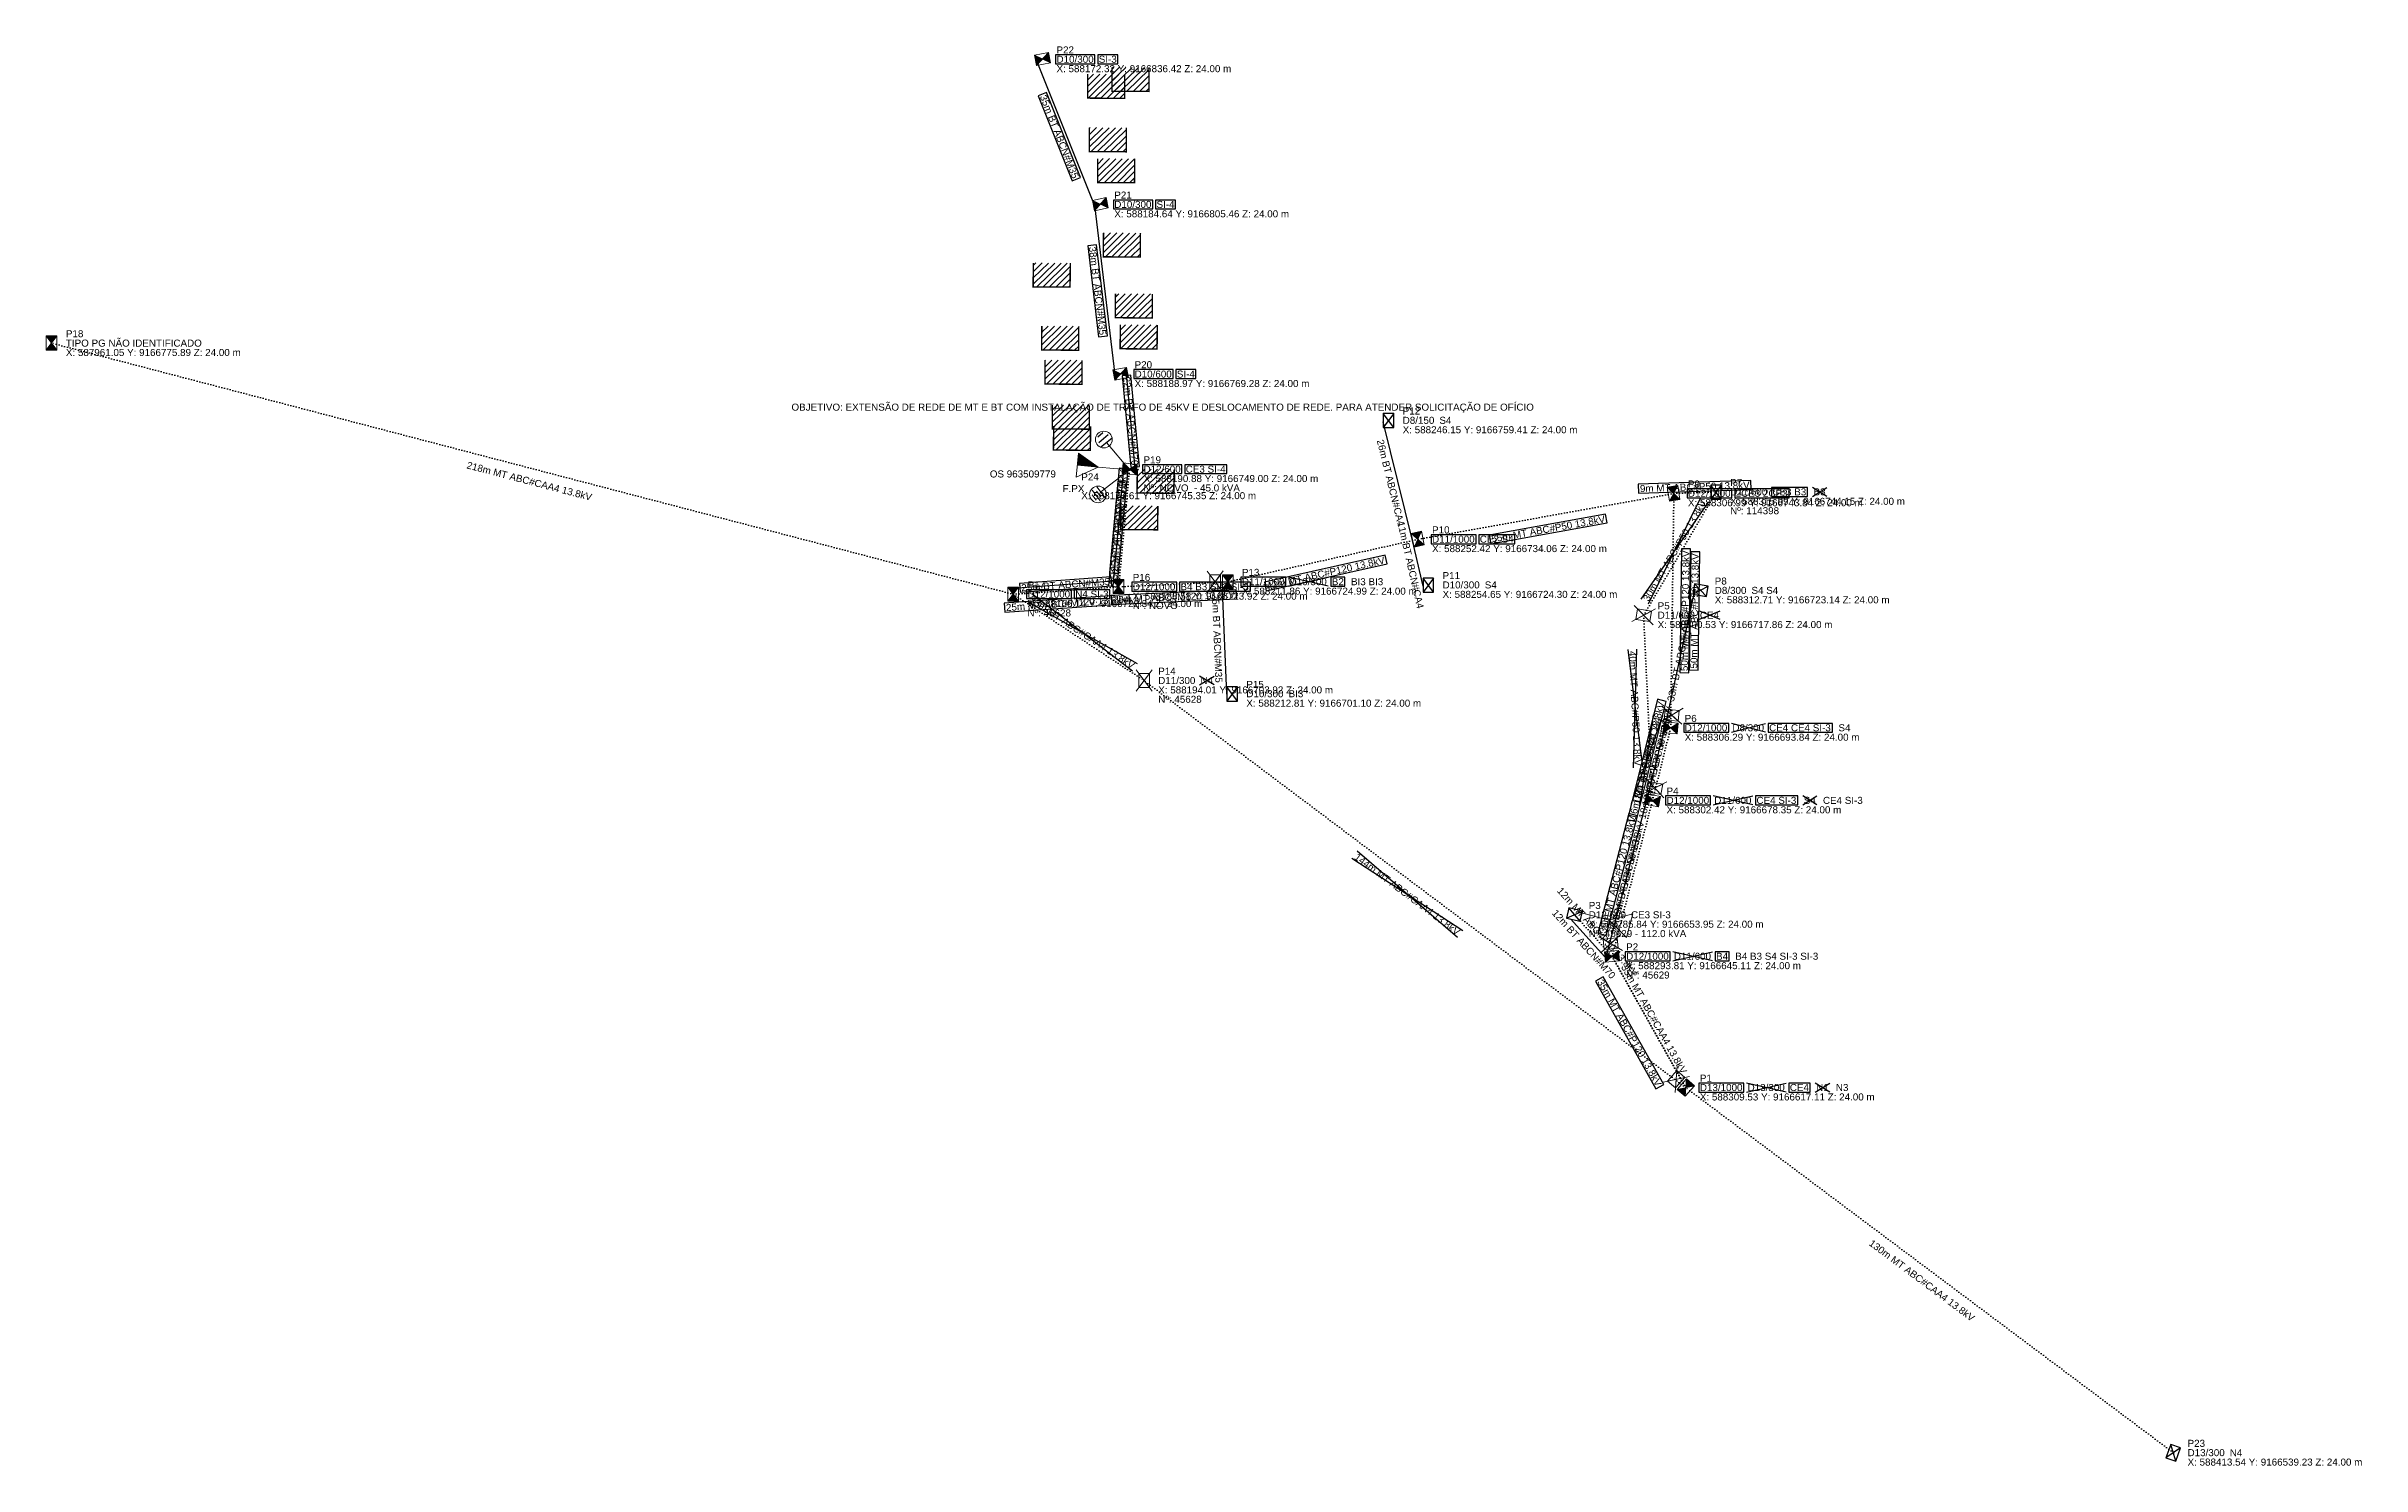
# Model space of a CAD drawing. Header units: metres. Extents: x 587960 to 588454, y 9166536 to 9166839.
import ezdxf
from ezdxf.enums import TextEntityAlignment as Align

# ---------------------------------------------------------------- set-up
doc = ezdxf.new("R2010")
doc.units = ezdxf.units.M
doc.linetypes.add('DOT', pattern=[0.508, 0, -0.508])
for name, color, linetype in [('Consumidor', 7, 'Continuous'), ('PONTO FOTO', 4, 'CONTINUOUS'), ('POSTE', 3, 'CONTINUOUS'), ('Poste dt', 3, 'Continuous'), ('Poste Existente', 3, 'Continuous'), ('Poste retirar', 7, 'Continuous'), ('REDE PRIMARIA - Instalar', 1, 'DOT'), ('REDE PRIMARIA - Manter', 1, 'DOT'), ('REDE PRIMARIA - Remover', 1, 'DOT'), ('REDE SECUNDARIA - Instalar', 5, 'CONTINUOUS'), ('REDE SECUNDARIA - Manter', 5, 'CONTINUOUS'), ('REDE SECUNDARIA - Substituir', 5, 'CONTINUOUS'), ('SIMBOLOS', 5, 'CONTINUOUS'), ('TEXTOS A IMPLANTAR', 1, 'CONTINUOUS'), ('TEXTOS A REMOVER', 7, 'CONTINUOUS'), ('TEXTOS A SUBSTIRUIR', 7, 'CONTINUOUS'), ('TEXTOS EXISTENTES', 7, 'CONTINUOUS'), ('TEXTOS MAPA', 8, 'CONTINUOUS'), ('TRAFO', 7, 'CONTINUOUS')]:
    doc.layers.add(name, color=color, linetype=linetype)
doc.layers.add('TRAFO A IMPLANTAR', color=7, linetype='Continuous', lineweight=9)
doc.styles.add('ARIAL', font='arial.ttf')

# ---------------------------------------------------------------- blocks, each defined once
blk = doc.blocks.new('Uc', base_point=(767.143451354616, 571.3707894965613))
h = blk.add_hatch()
h.set_pattern_fill('LINE', color=1, scale=0.3, angle=44.64039814516399, style=0)
h.set_pattern_definition([(44.64039814516398, (354.9252902952029, 354.9453024170747), (-0.6692788057788032, 0.6777330817772576), [])])
h.paths.add_polyline_path([(771.116360054996, 576.4591942635567), (763.2347260296581, 576.5086619112083), (763.2026343420023, 571.3955233204059), (771.0842683672297, 571.3460556727167)])
at = {"layer": 'Consumidor', "color": 1, "linetype": 'Continuous', "lineweight": -3, "const_width": 0.3}
blk.add_lwpolyline([(771.116360054996, 576.4591942635567), (771.116360054996, 576.4591942635567), (771.0842683672297, 571.3460556727167), (763.2026343420023, 571.3955233204059), (763.2347260296581, 576.5086619112083)], dxfattribs=at)
blk = doc.blocks.new('PosteDtSubstituir')
at = {"linetype": 'CONTINUOUS', "lineweight": 0}
h = blk.add_hatch(color=3, dxfattribs=at)
h.paths.add_polyline_path([(1.1248459857515911, -1.4974549099020038), (0.004759312011515249, 0.0025450900979961943), (-1.1153273617285038, -1.4974549099020038)], flags=0)
h.paths.add_polyline_path([(1.1248459857515911, 1.5025450900979962), (-1.1153273617285038, 1.5025450900979962), (0.004759312011515249, 0.0025450900979961943)], flags=0)
at = {"color": 1, "lineweight": 0}
for p, q in [((-0.9832021399643907, -2.300406825865707), (-4.440560638905595, 2.2866944212958913)), ((-4.419979040744806, -2.315775610643513), (-1.0037837381252075, 2.302063206073697))]:
    blk.add_line(p, q, dxfattribs=at)
at = {"color": 3, "lineweight": 0}
for p, q in [((-3.8319680631750828, 1.493143797715092), (-3.8319680631750828, -1.506856202284908)), ((-1.5917947156949879, 1.493143797715092), (-3.8319680631750828, 1.493143797715092)), ((-1.5917947156949879, -1.506856202284908), (-3.8319680631750828, 1.493143797715092)), ((-1.5917947156949879, 1.493143797715092), (-3.8319680631750828, -1.506856202284908)), ((-1.5917947156949879, -1.506856202284908), (-1.5917947156949879, 1.493143797715092)), ((1.1248459857515911, 1.5025450900979962), (-1.1153273617285038, -1.4974549099020038)), ((1.1248459857515911, -1.4974549099020038), (-1.1153273617285038, 1.5025450900979962)), ((1.1248459857515911, 1.5025450900979962), (-1.1153273617285038, 1.5025450900979962)), ((-1.1153273617285038, 1.5025450900979962), (-1.1153273617285038, -1.4974549099020038)), ((1.1248459857515911, -1.4974549099020038), (1.1248459857515911, 1.5025450900979962)), ((-3.8319680631750828, -1.506856202284908), (-1.5917947156949879, -1.506856202284908)), ((-1.1153273617285038, -1.4974549099020038), (1.1248459857515911, -1.4974549099020038))]:
    blk.add_line(p, q, dxfattribs=at)
blk = doc.blocks.new('dt')
at = {"color": 0}
for p, q in [((1.120087, 1.5), (-1.120087, 1.5)), ((-1.120087, 1.5), (-1.120087, -1.5)), ((-1.120087, 1.5), (1.120087, -1.5)), ((-1.120087, -1.5), (1.120087, 1.5)), ((1.120087, -1.5), (1.120087, 1.5)), ((-1.120087, -1.5), (1.120087, -1.5))]:
    blk.add_line(p, q, dxfattribs=at)
for tag, p in [('MODELO', (-2.878805, 2.548923)), ('COD', (1.996674, -1.514935))]:
    blk.add_attdef(tag, p, '', height=1.6, dxfattribs=at)
blk = doc.blocks.new('PosteDtExistente')
at = {"layer": 'Poste Existente', "rotation": 180}
blk.add_blockref('dt', (-0.036594, -0.043517), dxfattribs=at)
at = {"layer": 'poste'}
for tag, p in [('MODELO', (-2.878805, 2.548923)), ('COD', (1.996674, -1.514935))]:
    blk.add_attdef(tag, p, '', height=1.6, dxfattribs=at)
blk = doc.blocks.new('TransformadorSemChaveExistente', base_point=(7.587184, 0.140485))
blk.add_line((9.577530524983299, 12.00219961509626), (6.917507642107037, 7.57071176934473))
at = {"layer": 'TRAFO A IMPLANTAR'}
for p, q in [((9.577530524983299, 12.00219961509626), (4.409738084610357, 12.09010311232023)), ((4.409738084610357, 12.09010311232023), (6.917507642107037, 7.57071176934473)), ((6.917507642107037, 7.57071176934473), (6.803343150688961, 0.8590516609169904))]:
    blk.add_line(p, q, dxfattribs=at)
blk.add_circle((6.803343150688961, 0.8590516609169904), 0.1404852100207066, dxfattribs=at)
blk = doc.blocks.new('DTPXX')
at = {"color": 1, "lineweight": 0}
for p, q in [((1.728679, -2.293551), (-1.728679, 2.293551)), ((-1.708098, -2.308919), (1.708098, 2.308919))]:
    blk.add_line(p, q, dxfattribs=at)
at = {"color": 3, "lineweight": 0}
for p, q in [((-1.120087, 1.5), (-1.120087, -1.5)), ((1.120087, 1.5), (-1.120087, 1.5)), ((1.120087, -1.5), (-1.120087, 1.5)), ((1.120087, 1.5), (-1.120087, -1.5)), ((1.120087, -1.5), (1.120087, 1.5)), ((-1.120087, -1.5), (1.120087, -1.5))]:
    blk.add_line(p, q, dxfattribs=at)
blk = doc.blocks.new('PosteDtRetirar')
at = {"layer": 'Poste retirar'}
blk.add_blockref('DTPXX', (0.003631, 0.008945), dxfattribs=at)
at = {"layer": 'poste'}
for tag, p in [('MODELO', (-2.878805, 2.548923)), ('COD', (1.996674, -1.514935))]:
    blk.add_attdef(tag, p, '', height=1.6, dxfattribs=at)
blk = doc.blocks.new('dtp')
at = {"linetype": 'Continuous', "lineweight": 0, "ltscale": 0.01}
h = blk.add_hatch(color=0, dxfattribs=at)
h.paths.add_polyline_path([(-1.120086673740047, 1.5), (1e-16, 0), (1.120086673740047, 1.5)])
h.paths.add_polyline_path([(-1.120086673740047, -1.5), (1.120086673740047, -1.5), (0, -2e-16)])
at = {"color": 0, "lineweight": 0}
for p, q in [((-1.120087, -1.5), (1.120087, 1.5)), ((-1.120087, 1.5), (1.120087, -1.5)), ((1.120087, 1.5), (-1.120087, 1.5)), ((-1.120087, 1.5), (-1.120087, -1.5)), ((1.120087, -1.5), (1.120087, 1.5)), ((-1.120087, -1.5), (1.120087, -1.5))]:
    blk.add_line(p, q, dxfattribs=at)
blk = doc.blocks.new('PosteDtProjetado')
at = {"layer": 'Poste dt', "rotation": 180}
blk.add_blockref('dtp', (-0.05948, 0.026162), dxfattribs=at)
at = {"layer": 'poste', "ltscale": 0.01}
for tag, p in [('MODELO', (-3.273471, 2.731691)), ('COD', (1.964351, -1.493983))]:
    blk.add_attdef(tag, p, '', height=1.6, dxfattribs=at)
blk = doc.blocks.new('TransformadorSemChaveProjetado', base_point=(9.63, 7.8))
at = {"layer": 'TRAFO A IMPLANTAR'}
blk.add_hatch(color=256, dxfattribs=at).paths.add_polyline_path([(9.605161829433856, 14.45988908010605), (12.28438391479319, 18.87979495051293), (9.700703010399424, 18.93495567706209)], flags=0)
for p, q in [((16.04960704857013, 15.00083185109013), (17.02612146593061, 13.97661988250545)), ((13.85410013482923, 14.26033287745419), (16.03150685858409, 11.97657302112097)), ((14.87133759224962, 14.71503084533936), (16.68449752604452, 12.81330876678717))]:
    blk.add_line(p, q)
for p, q in [((2.381876435378139, 13.46144917050701), (4.595740588669776, 15.39626622455121)), ((2.53746787950097, 14.41365388987243), (3.645300177753607, 15.38184817993681)), ((12.28438442921909, 18.87979475899957), (7.117021986502823, 18.99011640500477)), ((7.117021986502823, 18.99011640500477), (9.605161853948845, 14.45988941173769)), ((3.178492327042314, 12.54994127376223), (5.392357475290325, 14.48475842811501)), ((3.334084766121519, 13.50214609343622), (4.441917064374152, 14.47034038350061)), ((4.362678059986679, 13.58342074215045), (9.461882344073375, 7.748786967830442)), ((9.605161853948845, 14.45988941173769), (9.461882344073375, 7.748786967830442)), ((15.00153914865974, 13.05684893144258), (9.461882344073375, 7.748786967830442))]:
    blk.add_line(p, q, dxfattribs=at)
blk.add_lwpolyline([(9.605161853948845, 14.45988941173769), (12.28438442921909, 18.87979475899957), (9.700703207860954, 18.93495558200216), (9.605161853948845, 14.45988941173769)], dxfattribs=at)
for centre, radius in [((3.79696743886125, 14.10455652776096), 1.78789684340106), ((15.55153986615642, 13.69884068620673), 1.78789684340106), ((9.461882344073375, 7.748786967830442), 0.140485210020707)]:
    blk.add_circle(centre, radius, dxfattribs=at)
blk = doc.blocks.new('PontoFoto', base_point=(6.610448, 0.71269))
at = {"layer": 'PONTO FOTO', "style": 'ARIAL'}
blk.add_text('F.PX', height=1.5, dxfattribs=at).set_placement((5.607159, -0.535355))

msp = doc.modelspace()

# ---------------------------------------------------------------- linework, layer by layer
at = {"color": 1, "linetype": 'CONTINUOUS'}
for p, q in [((588301.6087341973, 9166720.283786949), (588312.7571363911, 9166742.98645412)), ((588336.58763439, 9166743.196824485), (588339.5763622207, 9166745.096824484)), ((588339.5763622207, 9166743.196824485), (588336.58763439, 9166745.096824484)), ((588314.3948694514, 9166742.023214573), (588299.9710011372, 9166721.247026497)), ((588224.8395459282, 9166724.042946596), (588233.2413501573, 9166725.942946594)), ((588233.2413501573, 9166724.042946596), (588224.8395459282, 9166725.942946594)), ((588168.9835750547, 9166720.816934189), (588192.5439140772, 9166707.526101774)), ((588191.4964546085, 9166705.940911356), (588170.0310345235, 9166722.402124606)), ((588312.330665171, 9166716.90599613), (588316.8478275174, 9166718.80599613)), ((588316.8478275174, 9166716.90599613), (588312.330665171, 9166718.80599613)), ((588297.1761124146, 9166710.522989567), (588300.2814778389, 9166685.422099669)), ((588298.3836568613, 9166685.331129681), (588299.0739333922, 9166710.613959555)), ((588205.8142937929, 9166702.968791744), (588208.9197985678, 9166704.868791742)), ((588208.9197985678, 9166702.968791744), (588205.8142937929, 9166704.868791742)), ((588304.5006804318, 9166696.145403206), (588297.9096713164, 9166677.618795298)), ((588299.7529219197, 9166677.15789703), (588302.6574298287, 9166696.606301477)), ((588319.2726619449, 9166692.885013986), (588326.4973959147, 9166694.785013985)), ((588326.4973959147, 9166692.885013986), (588319.2726619449, 9166694.785013985)), ((588315.4012961043, 9166677.402427282), (588323.8031003334, 9166679.30242728)), ((588323.8031003334, 9166677.402427282), (588315.4012961043, 9166679.30242728)), ((588334.4898227073, 9166677.402427282), (588337.478550538, 9166679.30242728)), ((588337.478550538, 9166677.402427282), (588334.4898227073, 9166679.30242728)), ((588238.2931324599, 9166666.013826692), (588261.9471291443, 9166650.614690091)), ((588260.8056771597, 9166649.095780164), (588239.4345844445, 9166667.53273662)), ((588306.7905559252, 9166644.158207206), (588315.1923601544, 9166646.058207205)), ((588315.1923601544, 9166644.158207206), (588306.7905559252, 9166646.058207205)), ((588322.510849643, 9166616.15656957), (588330.9126538722, 9166618.056569569)), ((588330.9126538722, 9166616.15656957), (588322.510849643, 9166618.056569569)), ((588337.1298162187, 9166616.15656957), (588340.2353209936, 9166618.056569569)), ((588340.2353209936, 9166616.15656957), (588337.1298162187, 9166618.056569569))]:
    msp.add_line(p, q, dxfattribs=at)
at = {"layer": 'REDE PRIMARIA - Instalar'}
for points in [[(588188.5812252734, 9166723.92259378), (588190.875404984, 9166748.998825546)], [(588306.989162474, 9166743.84413525), (588252.4161428909, 9166734.060769567)], [(588306.989162474, 9166743.84413525), (588306.2937874564, 9166693.835013986)], [(588306.989162474, 9166743.84413525), (588306.2937874564, 9166693.835013986)], [(588306.989162474, 9166743.84413525), (588315.991921566, 9166744.146824485)], [(588252.4161428909, 9166734.060769567), (588211.8606714397, 9166724.992946595)], [(588188.5812252734, 9166723.92259378), (588166.1367634264, 9166722.338467356)], [(588211.8606714397, 9166724.992946595), (588188.5812252734, 9166723.92259378)], [(588302.4224216158, 9166678.352427281), (588306.2937874564, 9166693.835013986)], [(588293.8116814367, 9166645.108207205), (588302.4224216158, 9166678.352427281)], [(588309.5319751545, 9166617.10656957), (588293.8116814367, 9166645.108207205)]]:
    msp.add_lwpolyline(points, dxfattribs=at)
at = {"layer": 'REDE PRIMARIA - Manter'}
for points in [[(588166.1367634264, 9166722.338467356), (587961.046843133, 9166775.891273685)], [(588302.4224216158, 9166678.352427281), (588306.2937874564, 9166693.835013986)], [(588293.8116814367, 9166645.108207205), (588302.4224216158, 9166678.352427281)], [(588285.8377461482, 9166653.95076899), (588293.8116814367, 9166645.108207205)], [(588293.8116814367, 9166645.108207205), (588309.5319751545, 9166617.10656957)], [(588413.5429175156, 9166539.228289858), (588309.5319751545, 9166617.10656957)]]:
    msp.add_lwpolyline(points, dxfattribs=at)
at = {"layer": 'REDE PRIMARIA - Remover'}
for points in [[(588300.5288609418, 9166717.85599613), (588315.991921566, 9166744.146824485)], [(588166.1367634264, 9166722.338467356), (588194.0124895637, 9166703.918791743)], [(588302.4224216158, 9166678.352427281), (588300.5288609418, 9166717.85599613)], [(588309.5319751545, 9166617.10656957), (588194.0124895637, 9166703.918791743)]]:
    msp.add_lwpolyline(points, dxfattribs=at)
at = {"layer": 'REDE SECUNDARIA - Instalar'}
for points in [[(588171.1569990693, 9166835.958581172), (588183.4812931963, 9166804.99929889)], [(588183.4015185259, 9166805.3130298), (588187.7335829206, 9166769.127160579)], [(588192.1199493451, 9166749.115484593), (588190.2192648295, 9166769.392404914)], [(588189.63060368, 9166749.112710197), (588187.3364239695, 9166724.03647843)], [(588188.493219408, 9166725.169491919), (588166.0487575609, 9166723.585365495)]]:
    msp.add_lwpolyline(points, dxfattribs=at)
at = {"layer": 'REDE SECUNDARIA - Manter'}
for points in [[(588244.9372040476, 9166759.111160072), (588251.2026567631, 9166733.760850549)], [(588251.1977343634, 9166733.781519393), (588253.4344892206, 9166724.022237424)], [(588210.6116531715, 9166724.943415133), (588211.5592801949, 9166701.047422519)], [(588311.4866617421, 9166723.406706164), (588305.0726939711, 9166694.10227921)], [(588301.2123536202, 9166678.665852625), (588292.6016134411, 9166645.421632549)], [(588284.9094447852, 9166653.113656944), (588292.8833800737, 9166644.271095159)]]:
    msp.add_lwpolyline(points, dxfattribs=at)
at = {"layer": 'REDE SECUNDARIA - Substituir'}
msp.add_lwpolyline([(588305.081122586, 9166694.138236532), (588301.2097567455, 9166678.655649828)], dxfattribs=at)
at = {"layer": 'TEXTOS A IMPLANTAR'}
for points in [[(588175.1183619467, 9166835.470897371), (588183.5201661758, 9166835.470897371), (588183.5201661758, 9166837.37089737), (588175.1183619467, 9166837.37089737), (588175.1183619467, 9166835.470897371)], [(588184.1201661759, 9166835.470897371), (588188.4017077857, 9166835.470897371), (588188.4017077857, 9166837.37089737), (588184.1201661759, 9166837.37089737), (588184.1201661759, 9166835.470897371)], [(588171.4234776924, 9166828.664918536), (588178.6622720922, 9166810.480682028), (588180.427543666, 9166811.18340265), (588173.1887492662, 9166829.367639158), (588171.4234776924, 9166828.664918536)], [(588187.4426560737, 9166804.511615088), (588195.8444603028, 9166804.511615088), (588195.8444603028, 9166806.411615087), (588187.4426560737, 9166806.411615087), (588187.4426560737, 9166804.511615088)], [(588196.4444603029, 9166804.511615088), (588200.7260019127, 9166804.511615088), (588200.7260019127, 9166806.411615087), (588196.4444603029, 9166806.411615087), (588196.4444603029, 9166804.511615088)], [(588181.971671441, 9166796.645529006), (588184.2981708163, 9166777.212207045), (588186.1846998892, 9166777.438056683), (588183.8582005139, 9166796.871378643), (588181.971671441, 9166796.645529006)], [(588189.310448952, 9166768.908616237), (588191.1370577915, 9166749.421951516), (588193.0287652208, 9166749.599273268), (588191.2021563813, 9166769.085937988), (588189.310448952, 9166768.908616237)], [(588191.7747204684, 9166768.325745868), (588200.1765246976, 9166768.325745868), (588200.1765246976, 9166770.225745866), (588191.7747204684, 9166770.225745866), (588191.7747204684, 9166768.325745868)], [(588200.7765246977, 9166768.325745868), (588205.0580663075, 9166768.325745868), (588205.0580663075, 9166770.225745866), (588200.7765246977, 9166770.225745866), (588200.7765246977, 9166768.325745868)], [(588188.2806587261, 9166723.930095833), (588190.5784669076, 9166749.045988126), (588188.6863689251, 9166749.219092796), (588186.3885607438, 9166724.1032005), (588188.2806587261, 9166723.930095833)], [(588193.675404984, 9166748.048825547), (588202.0772092132, 9166748.048825547), (588202.0772092132, 9166749.948825546), (588193.675404984, 9166749.948825546), (588193.675404984, 9166748.048825547)], [(588202.6772092133, 9166748.048825547), (588211.663931587, 9166748.048825547), (588211.663931587, 9166749.948825546), (588202.6772092133, 9166749.948825546), (588202.6772092133, 9166748.048825547)], [(588188.5379786862, 9166726.742698057), (588190.3211469476, 9166746.233385902), (588188.4290489651, 9166746.406490572), (588186.6458807037, 9166726.915802725), (588188.5379786862, 9166726.742698057)], [(588299.4653932363, 9166743.891341876), (588323.4955290983, 9166744.699279014), (588323.4316836979, 9166746.598206017), (588299.4015478358, 9166745.79026888), (588299.4653932363, 9166743.891341876)], [(588309.7891624741, 9166742.894135252), (588319.3680369625, 9166742.894135252), (588319.3680369625, 9166744.79413525), (588309.7891624741, 9166744.79413525), (588309.7891624741, 9166742.894135252)], [(588319.9680369626, 9166742.894135252), (588331.5445205914, 9166742.894135252), (588331.5445205914, 9166744.79413525), (588319.9680369626, 9166744.79413525), (588319.9680369626, 9166742.894135252)], [(588327.7937257952, 9166743.196824485), (588335.4876343899, 9166743.196824485), (588335.4876343899, 9166745.096824484), (588327.7937257952, 9166745.096824484), (588327.7937257952, 9166743.196824485)], [(588267.9430352793, 9166733.085307399), (588292.7680594025, 9166737.535716977), (588292.4327891725, 9166739.405902496), (588267.6077650493, 9166734.955492917), (588267.9430352793, 9166733.085307399)], [(588255.216142891, 9166733.110769568), (588264.7950173793, 9166733.110769568), (588264.7950173793, 9166735.010769567), (588255.216142891, 9166735.010769567), (588255.216142891, 9166733.110769568)], [(588265.3950173794, 9166733.110769568), (588273.0889259741, 9166733.110769568), (588273.0889259741, 9166735.010769567), (588265.3950173794, 9166735.010769567), (588265.3950173794, 9166733.110769568)], [(588220.0648791781, 9166723.03597176), (588245.8266362677, 9166728.796058979), (588245.4120508463, 9166730.650275506), (588219.6502937567, 9166724.890188288), (588220.0648791781, 9166723.03597176)], [(588310.1576044583, 9166705.59047968), (588310.5246301906, 9166731.98578277), (588308.6248138442, 9166732.012199648), (588308.2577881119, 9166705.616896559), (588310.1576044583, 9166705.59047968)], [(588312.1655939069, 9166706.151150683), (588312.516254102, 9166731.36949729), (588310.6164377555, 9166731.395914167), (588310.2657775605, 9166706.17756756), (588312.1655939069, 9166706.151150683)], [(588167.5761132482, 9166722.740802726), (588187.0996326363, 9166724.118769513), (588186.9658637209, 9166726.014054684), (588167.4423443327, 9166724.636087898), (588167.5761132482, 9166722.740802726)], [(588168.9367634264, 9166721.388467357), (588178.5156379148, 9166721.388467357), (588178.5156379148, 9166723.288467355), (588168.9367634264, 9166723.288467355), (588168.9367634264, 9166721.388467357)], [(588179.1156379149, 9166721.388467357), (588186.6907027169, 9166721.388467357), (588186.6907027169, 9166723.288467355), (588179.1156379149, 9166723.288467355), (588179.1156379149, 9166721.388467357)], [(588187.0303943059, 9166720.147380108), (588213.7513838578, 9166721.375969749), (588213.6641169989, 9166723.27396461), (588186.943127447, 9166722.04537497), (588187.0303943059, 9166720.147380108)], [(588191.3812252735, 9166722.97259378), (588200.9600997618, 9166722.97259378), (588200.9600997618, 9166724.87259378), (588191.3812252735, 9166724.87259378), (588191.3812252735, 9166722.97259378)], [(588201.5600997619, 9166722.97259378), (588216.6646938955, 9166722.97259378), (588216.6646938955, 9166724.87259378), (588201.5600997619, 9166724.87259378), (588201.5600997619, 9166722.97259378)], [(588214.6606714397, 9166724.042946596), (588224.2395459281, 9166724.042946596), (588224.2395459281, 9166725.942946594), (588214.6606714397, 9166725.942946594), (588214.6606714397, 9166724.042946596)], [(588233.8413501574, 9166724.042946596), (588236.8300779881, 9166724.042946596), (588236.8300779881, 9166725.942946594), (588233.8413501574, 9166725.942946594), (588233.8413501574, 9166724.042946596)], [(588164.2780711799, 9166718.498076811), (588190.9609122437, 9166720.381347343), (588190.8271433283, 9166722.276632514), (588164.1443022643, 9166720.393361982), (588164.2780711799, 9166718.498076811)], [(588298.9250312933, 9166673.846949695), (588305.3285710582, 9166699.456350539), (588303.4853204549, 9166699.91724881), (588297.08178069, 9166674.307847966), (588298.9250312933, 9166673.846949695)], [(588309.0937874564, 9166692.885013986), (588318.6726619448, 9166692.885013986), (588318.6726619448, 9166694.785013985), (588309.0937874564, 9166694.785013985), (588309.0937874564, 9166692.885013986)], [(588327.0973959148, 9166692.885013986), (588340.7892990526, 9166692.885013986), (588340.7892990526, 9166694.785013985), (588327.0973959148, 9166694.785013985), (588327.0973959148, 9166692.885013986)], [(588305.2224216159, 9166677.402427282), (588314.8012961042, 9166677.402427282), (588314.8012961042, 9166679.30242728), (588305.2224216159, 9166679.30242728), (588305.2224216159, 9166677.402427282)], [(588324.4031003335, 9166677.402427282), (588333.3898227073, 9166677.402427282), (588333.3898227073, 9166679.30242728), (588324.4031003335, 9166679.30242728), (588324.4031003335, 9166677.402427282)], [(588292.5810237402, 9166649.529740226), (588299.2000290911, 9166675.084299529), (588297.3607257374, 9166675.560706053), (588290.7417203867, 9166650.006146748), (588292.5810237402, 9166649.529740226)], [(588296.6116814368, 9166644.158207206), (588306.1905559251, 9166644.158207206), (588306.1905559251, 9166646.058207205), (588296.6116814368, 9166646.058207205), (588296.6116814368, 9166644.158207206)], [(588315.7923601544, 9166644.158207206), (588318.7810879851, 9166644.158207206), (588318.7810879851, 9166646.058207205), (588315.7923601544, 9166646.058207205), (588315.7923601544, 9166644.158207206)], [(588290.2401690109, 9166639.826267287), (588303.1628839567, 9166616.807792716), (588304.8196512272, 9166617.737912178), (588291.8969362816, 9166640.756386748), (588290.2401690109, 9166639.826267287)], [(588312.3319751546, 9166616.15656957), (588321.9108496429, 9166616.15656957), (588321.9108496429, 9166618.056569569), (588312.3319751546, 9166618.056569569), (588312.3319751546, 9166616.15656957)], [(588331.5126538723, 9166616.15656957), (588336.0298162187, 9166616.15656957), (588336.0298162187, 9166618.056569569), (588331.5126538723, 9166618.056569569), (588331.5126538723, 9166616.15656957)]]:
    msp.add_lwpolyline(points, close=True, dxfattribs=at)

# ---------------------------------------------------------------- block references
for name, p, rotation in [('PosteDtProjetado', (588172.3183619466, 9166836.42089737), 281.495), ('PosteDtProjetado', (588184.6426560737, 9166805.461615087), 281.4948428387637), ('PosteDtProjetado', (588188.9747204684, 9166769.275745867), 280.84742617234076), ('PosteDtProjetado', (588190.875404984, 9166748.998825546), 264.08392501261676), ('PosteDtProjetado', (588306.989162474, 9166743.84413525), 9.047276113590783), ('PosteDtProjetado', (588252.4161428909, 9166734.060769567), 12.201999999999998), ('PosteDtExistente', (588312.7077552273, 9166723.139440939), 260.74571982974686), ('PosteDtRetirar', (588300.5288609418, 9166717.85599613), 261.2830975322821), ('PosteDtSubstituir', (588306.2937874564, 9166693.835013986), 264.7287646779642), ('PosteDtSubstituir', (588302.4224216158, 9166678.352427281), 259.188), ('PosteDtExistente', (588285.8377461482, 9166653.95076899), 257.04021624676255), ('PosteDtSubstituir', (588293.8116814367, 9166645.108207205), 275.985), ('PosteDtSubstituir', (588309.5319751545, 9166617.10656957), 318.7698958002185), ('PosteDtExistente', (588413.5429175156, 9166539.228289858), 340.42185233499833)]:
    msp.add_blockref(name, p, dxfattribs=dict(rotation=rotation))
for name, p in [('PosteDtProjetado', (587961.046843133, 9166775.891273685)), ('PosteDtExistente', (588246.1506901754, 9166759.41107909)), ('PontoFoto', (588177.6125205142, 9166745.353324233)), ('PosteDtExistente', (588315.991921566, 9166744.146824485)), ('PosteDtProjetado', (588166.1367634264, 9166722.338467356)), ('PosteDtProjetado', (588188.5812252734, 9166723.92259378)), ('PosteDtSubstituir', (588211.8606714397, 9166724.992946595)), ('PosteDtExistente', (588254.6528977482, 9166724.301487599)), ('PosteDtRetirar', (588194.0124895637, 9166703.918791743)), ('PosteDtExistente', (588212.8082984631, 9166701.09695398))]:
    msp.add_blockref(name, p)
at = {"layer": 'SIMBOLOS'}
for p in [(588185.8996376473, 9166828.118046094), (588191.07600035, 9166829.586843083), (588186.2504633882, 9166816.716942132), (588188.0138402554, 9166810.109171819), (588189.2511198192, 9166794.268544352), (588174.2747738217, 9166787.857095517), (588191.8038574564, 9166781.27345309), (588176.0990298097, 9166774.392243585), (588192.8303846725, 9166774.658826575), (588176.7970538056, 9166767.13350989), (588178.3495224377, 9166757.555959582), (588178.607194133, 9166753.05518195), (588196.4475132615, 9166743.8864979), (588192.9601812491, 9166736.090205787)]:
    msp.add_blockref('Uc', p, dxfattribs=at)
at = {"layer": 'TRAFO'}
for name, p, rotation in [('TransformadorSemChaveProjetado', (588190.875404984, 9166748.998825546), 85.97800000000001), ('TransformadorSemChaveExistente', (588285.8377461482, 9166653.95076899), 255.964)]:
    msp.add_blockref(name, p, dxfattribs=dict(at, rotation=rotation))

# ---------------------------------------------------------------- texts
at = {"style": 'Arial'}
for s, p in [('X: 588172.32 Y: 9166836.42 Z: 24.00 m', (588175.3183619466, 9166834.42089737)), ('X: 588184.64 Y: 9166805.46 Z: 24.00 m', (588187.6426560737, 9166803.461615087)), ('TIPO PG NÃO IDENTIFICADO', (587964.046843133, 9166775.891273685)), ('X: 587961.05 Y: 9166775.89 Z: 24.00 m', (587964.046843133, 9166773.891273685)), ('X: 588188.97 Y: 9166769.28 Z: 24.00 m', (588191.9747204684, 9166767.275745867)), ('X: 588246.15 Y: 9166759.41 Z: 24.00 m', (588249.1506901754, 9166757.41107909)), ('X: 588190.88 Y: 9166749.00 Z: 24.00 m', (588193.875404984, 9166746.998825546)), ('X: 588177.61 Y: 9166745.35 Z: 24.00 m', (588180.6125205142, 9166743.353324233)), ('X: 588315.99 Y: 9166744.15 Z: 24.00 m', (588318.991921566, 9166742.146824485)), ('X: 588306.99 Y: 9166743.84 Z: 24.00 m', (588309.989162474, 9166741.84413525)), ('X: 588252.42 Y: 9166734.06 Z: 24.00 m', (588255.4161428909, 9166732.060769567)), ('X: 588211.86 Y: 9166724.99 Z: 24.00 m', (588214.8606714397, 9166722.992946595)), ('X: 588254.65 Y: 9166724.30 Z: 24.00 m', (588257.6528977482, 9166722.301487599)), ('X: 588166.14 Y: 9166722.34 Z: 24.00 m', (588169.1367634264, 9166720.338467356)), ('X: 588188.58 Y: 9166723.92 Z: 24.00 m', (588191.5812252734, 9166721.92259378)), ('X: 588312.71 Y: 9166723.14 Z: 24.00 m', (588315.7077552273, 9166721.139440939)), ('X: 588300.53 Y: 9166717.86 Z: 24.00 m', (588303.5288609418, 9166715.85599613)), ('X: 588194.01 Y: 9166703.92 Z: 24.00 m', (588197.0124895637, 9166701.918791743)), ('X: 588212.81 Y: 9166701.10 Z: 24.00 m', (588215.8082984631, 9166699.09695398)), ('X: 588306.29 Y: 9166693.84 Z: 24.00 m', (588309.2937874564, 9166691.835013986)), ('X: 588302.42 Y: 9166678.35 Z: 24.00 m', (588305.4224216158, 9166676.352427281)), ('X: 588285.84 Y: 9166653.95 Z: 24.00 m', (588288.8377461482, 9166651.95076899)), ('X: 588293.81 Y: 9166645.11 Z: 24.00 m', (588296.8116814367, 9166643.108207205)), ('X: 588309.53 Y: 9166617.11 Z: 24.00 m', (588312.5319751545, 9166615.10656957)), ('X: 588413.54 Y: 9166539.23 Z: 24.00 m', (588416.5429175156, 9166537.228289858))]:
    msp.add_text(s, height=1.5, dxfattribs=at).set_placement(p, align=Align.MIDDLE_LEFT)
at = {"layer": 'PONTO FOTO', "style": 'Arial'}
for s, p in [('P22', (588175.3183619466, 9166838.42089737)), ('P21', (588187.6426560737, 9166807.461615087)), ('P18', (587964.046843133, 9166777.891273685)), ('P20', (588191.9747204684, 9166771.275745867)), ('P12', (588249.1506901754, 9166761.41107909)), ('P24', (588180.6125205142, 9166747.353324233)), ('P19', (588193.875404984, 9166750.998825546)), ('P9', (588309.989162474, 9166745.84413525)), ('P7', (588318.991921566, 9166746.146824485)), ('P10', (588255.4161428909, 9166736.060769567)), ('P17', (588169.1367634264, 9166724.338467356)), ('P16', (588191.5812252734, 9166725.92259378)), ('P13', (588214.8606714397, 9166726.992946595)), ('P11', (588257.6528977482, 9166726.301487599)), ('P8', (588315.7077552273, 9166725.139440939)), ('P5', (588303.5288609418, 9166719.85599613)), ('P14', (588197.0124895637, 9166705.918791743)), ('P15', (588215.8082984631, 9166703.09695398)), ('P6', (588309.2937874564, 9166695.835013986)), ('P4', (588305.4224216158, 9166680.352427281)), ('P3', (588288.8377461482, 9166655.95076899)), ('P2', (588296.8116814367, 9166647.108207205)), ('P1', (588312.5319751545, 9166619.10656957)), ('P23', (588416.5429175156, 9166541.228289858))]:
    msp.add_text(s, height=1.5, dxfattribs=at).set_placement(p, align=Align.MIDDLE_LEFT)
at = {"layer": 'TEXTOS A IMPLANTAR', "char_height": 1.5, "attachment_point": 4, "style": 'Arial'}
for s, insert in [('D10/300', (588175.3183619466, 9166836.42089737)), ('SI-3', (588184.3201661758, 9166836.42089737)), ('D10/300', (588187.6426560737, 9166805.461615087)), ('SI-4', (588196.6444603029, 9166805.461615087)), ('D10/600', (588191.9747204684, 9166769.275745867)), ('SI-4', (588200.9765246976, 9166769.275745867)), ('D12/600', (588193.875404984, 9166748.998825546)), ('CE3 SI-4', (588202.8772092132, 9166748.998825546)), ('D12/1000', (588309.989162474, 9166743.84413525)), ('2CE3 2CE3', (588320.1680369625, 9166743.84413525)), ('CE3 B3', (588327.9937257952, 9166744.146824485)), ('D11/1000', (588255.4161428909, 9166734.060769567)), ('CE2 S4', (588265.5950173794, 9166734.060769567)), ('D12/1000', (588169.1367634264, 9166722.338467356)), ('N4 SI-3', (588179.3156379148, 9166722.338467356)), ('D12/1000', (588191.5812252734, 9166723.92259378)), ('B4 B3 SI-3 SI-3', (588201.7600997619, 9166723.92259378)), ('D11/1000', (588214.8606714397, 9166724.992946595)), ('B2', (588234.0413501573, 9166724.992946595)), ('D12/1000', (588309.2937874564, 9166693.835013986)), ('CE4 CE4 SI-3', (588327.2973959148, 9166693.835013986)), ('D12/1000', (588305.4224216158, 9166678.352427281)), ('CE4 SI-3', (588324.6031003335, 9166678.352427281)), ('D12/1000', (588296.8116814367, 9166645.108207205)), ('B4', (588315.9923601544, 9166645.108207205)), ('D13/1000', (588312.5319751545, 9166617.10656957)), ('CE4', (588331.7126538722, 9166617.10656957))]:
    msp.add_mtext(s, dxfattribs=dict(at, insert=insert))
at = {"layer": 'TEXTOS A IMPLANTAR', "char_height": 1.5, "attachment_point": 2, "style": 'Arial'}
for s, insert, rotation in [('35m BT ABCN#M35', (588176.6223284064, 9166820.201550312), 291.70654915144655), ('38m BT ABCN#M35', (588184.8228681947, 9166787.130944017), 276.8267894254026), ('22m BT ABCN#M70', (588191.916333704, 9166759.32394018), 275.3550498118668), ('25m MT ABC#P50 13.8kV', (588187.7366330423, 9166736.642925104), 84.77266336448497), ('25m BT ABCN#M70', (588187.7366330423, 9166736.642925104), 84.77266336448497), ('9m MT ABC#P50 13.8kV', (588311.4233363352, 9166745.994350396), 1.9256635572227765), ('55m MT ABC#P50 13.8kV', (588280.0555687139, 9166736.983836073), 10.163516785957881), ('42m MT ABC#P120 13.8kV', (588232.574812872, 9166727.57505121), 12.6034998218704), ('50m MT ABC#P120 13.8kV', (588308.6412816453, 9166718.811767379), 89.2033556041535), ('50m MT ABC#P50 13.8kV', (588310.6410883253, 9166718.78396014), 89.2033556041535), ('25m BT ABCN#M35', (588177.2181849652, 9166725.125567589), 4.037231731529971), ('25m MT ABC#M120 13.8kV', (588200.312808208, 9166722.459880859), 2.632517025807715), ('25m MT ABC#M120 13.8kV', (588177.4998037347, 9166721.135493547), 4.037231731529971), ('16m MT ABC#P120 13.8kV', (588300.477576951, 9166687.06403278), 75.96125172854613), ('35m MT ABC#P120 13.8kV', (588294.2448339406, 9166662.733278345), 75.47867783534878), ('35m MT ABC#P120 13.8kV', (588298.1838972003, 9166629.149242152), 299.3101254642513)]:
    msp.add_mtext(s, dxfattribs=dict(at, insert=insert, rotation=rotation))
at = {"layer": 'TEXTOS A REMOVER', "char_height": 1.5, "attachment_point": 4, "style": 'Arial'}
for s, insert in [('B3', (588336.7876343899, 9166744.146824485)), ('D10/300', (588225.0395459281, 9166724.992946595)), ('D11/600', (588303.5288609418, 9166717.85599613)), ('CE4', (588312.530665171, 9166717.85599613)), ('D11/300', (588197.0124895637, 9166703.918791743)), ('N4', (588206.0142937929, 9166703.918791743)), ('D8/300', (588319.4726619448, 9166693.835013986)), ('D11/600', (588315.6012961043, 9166678.352427281)), ('S4', (588334.6898227072, 9166678.352427281)), ('D11/600', (588306.9905559252, 9166645.108207205)), ('D13/300', (588322.710849643, 9166617.10656957)), ('N1', (588337.3298162187, 9166617.10656957))]:
    msp.add_mtext(s, dxfattribs=dict(at, insert=insert))
at = {"layer": 'TEXTOS A REMOVER', "char_height": 1.5, "attachment_point": 2, "style": 'Arial'}
for s, insert, rotation in [('30m MT ABC#P50 13.8kV', (588306.5364617172, 9166732.015346672), 59.537907918930784), ('33m MT ABC#CAA4 13.8kV', (588181.1772154093, 9166714.797251042), 326.5441364654673), ('40m MT ABC#P50 13.8kV', (588299.477934987, 9166698.008453824), 272.74431042626816), ('144m MT ABC#CAA4 13.8kV', (588250.5707039544, 9166658.913828101), 323.07535076492024)]:
    msp.add_mtext(s, dxfattribs=dict(at, insert=insert, rotation=rotation))
at = {"layer": 'TEXTOS A SUBSTIRUIR', "char_height": 1.5, "attachment_point": 2, "rotation": 75.96125172854613, "style": 'Arial'}
for s, insert in [('18m BT ABCN#CA4', (588300.477576951, 9166687.06403278)), ('18m BT ABCN#M35', (588302.4178407436, 9166686.578876706))]:
    msp.add_mtext(s, dxfattribs=dict(at, insert=insert))
at = {"layer": 'TEXTOS EXISTENTES', "char_height": 1.5, "attachment_point": 4, "style": 'Arial'}
for s, insert in [('D8/150', (588249.1506901754, 9166759.41107909)), ('S4', (588256.9754241453, 9166759.41107909)), ('D11/600', (588318.991921566, 9166744.146824485)), ('BI3 BI3', (588238.1300779881, 9166724.992946595)), ('D10/300', (588257.6528977482, 9166724.301487599)), ('S4', (588266.6547019774, 9166724.301487599)), ('D8/300', (588315.7077552273, 9166723.139440939)), ('S4 S4', (588323.5324891973, 9166723.139440939)), ('D10/300', (588215.8082984631, 9166701.09695398)), ('BI3', (588224.8101026923, 9166701.09695398)), ('S4', (588342.0892990526, 9166693.835013986)), ('CE4 SI-3', (588338.7785505381, 9166678.352427281)), ('D12/600', (588288.8377461482, 9166653.95076899)), ('CE3 SI-3', (588297.8395503775, 9166653.95076899)), ('B4 B3 S4 SI-3 SI-3', (588320.0810879852, 9166645.108207205)), ('N3', (588341.5353209936, 9166617.10656957)), ('D13/300', (588416.5429175156, 9166539.228289858)), ('N4', (588425.5447217448, 9166539.228289858))]:
    msp.add_mtext(s, dxfattribs=dict(at, insert=insert))
at = {"layer": 'TEXTOS EXISTENTES', "char_height": 1.5, "attachment_point": 2, "style": 'Arial'}
for s, insert, rotation in [('26m BT ABCN#CA4', (588247.3418387288, 9166746.256053898), 283.882716727579), ('218m MT ABC#CAA4 13.8kV', (588063.0865081747, 9166747.179753765), 345.365763812237), ('11m BT ABCN#CA4', (588251.5850666754, 9166728.734328303), 282.9088184339686), ('25m BT ABCN#M35', (588210.3360557223, 9166712.965699948), 272.2709495613128), ('33m BT ABCN#CA4', (588307.5470217655, 9166708.914851822), 77.65415015527594), ('18m MT ABC#P50 13.8kV', (588302.4178407436, 9166686.578876706), 75.96125172854613), ('35m MT ABC#P50 13.8kV', (588296.1809427333, 9166662.231797792), 75.47867783534878), ('35m BT ABCN#M35', (588296.1809427333, 9166662.231797792), 75.47867783534878), ('12m MT ABC#P50 13.8kV', (588291.3099959735, 9166650.868867373), 312.0431154069813), ('12m BT ABCN#M70', (588288.3394316116, 9166648.190108823), 312.0431154069813), ('35m MT ABC#CAA4 13.8kV', (588303.4157938433, 9166632.086461503), 299.3101254642513), ('130m MT ABC#CAA4 13.8kV', (588360.3387266332, 9166576.56647029), 323.1759359120132)]:
    msp.add_mtext(s, dxfattribs=dict(at, insert=insert, rotation=rotation))
at = {"layer": 'TEXTOS MAPA', "true_color": 0xffeb3b, "style": 'Arial'}
for s, p in [('OBJETIVO: EXTENSÃO DE REDE DE MT E BT COM INSTALAÇÃO DE TRAFO DE 45KV E DESLOCAMENTO DE REDE. PARA ATENDER SOLICITAÇÃO DE OFÍCIO ', (588198.2523996156, 9166762.232792906)), ('OS 963509779', (588168.1407199461, 9166747.980289923))]:
    msp.add_text(s, height=1.5, dxfattribs=at).set_placement(p, align=Align.MIDDLE_CENTER)
at = {"layer": 'TRAFO', "style": 'Arial'}
for s, p in [('Nº: NOVO  - 45.0 kVA', (588193.875404984, 9166744.998825546)), ('Nº: 114398', (588318.991921566, 9166740.146824485)), ('Nº: 45628', (588169.1367634264, 9166718.338467356)), ('Nº: NOVO ', (588191.5812252734, 9166719.92259378)), ('Nº: 45628', (588197.0124895637, 9166699.918791743)), ('Nº: 45629 - 112.0 kVA', (588288.8377461482, 9166649.95076899)), ('Nº: 45629', (588296.8116814367, 9166641.108207205))]:
    msp.add_text(s, height=1.5, dxfattribs=at).set_placement(p, align=Align.MIDDLE_LEFT)

doc.saveas('drawing.dxf')
